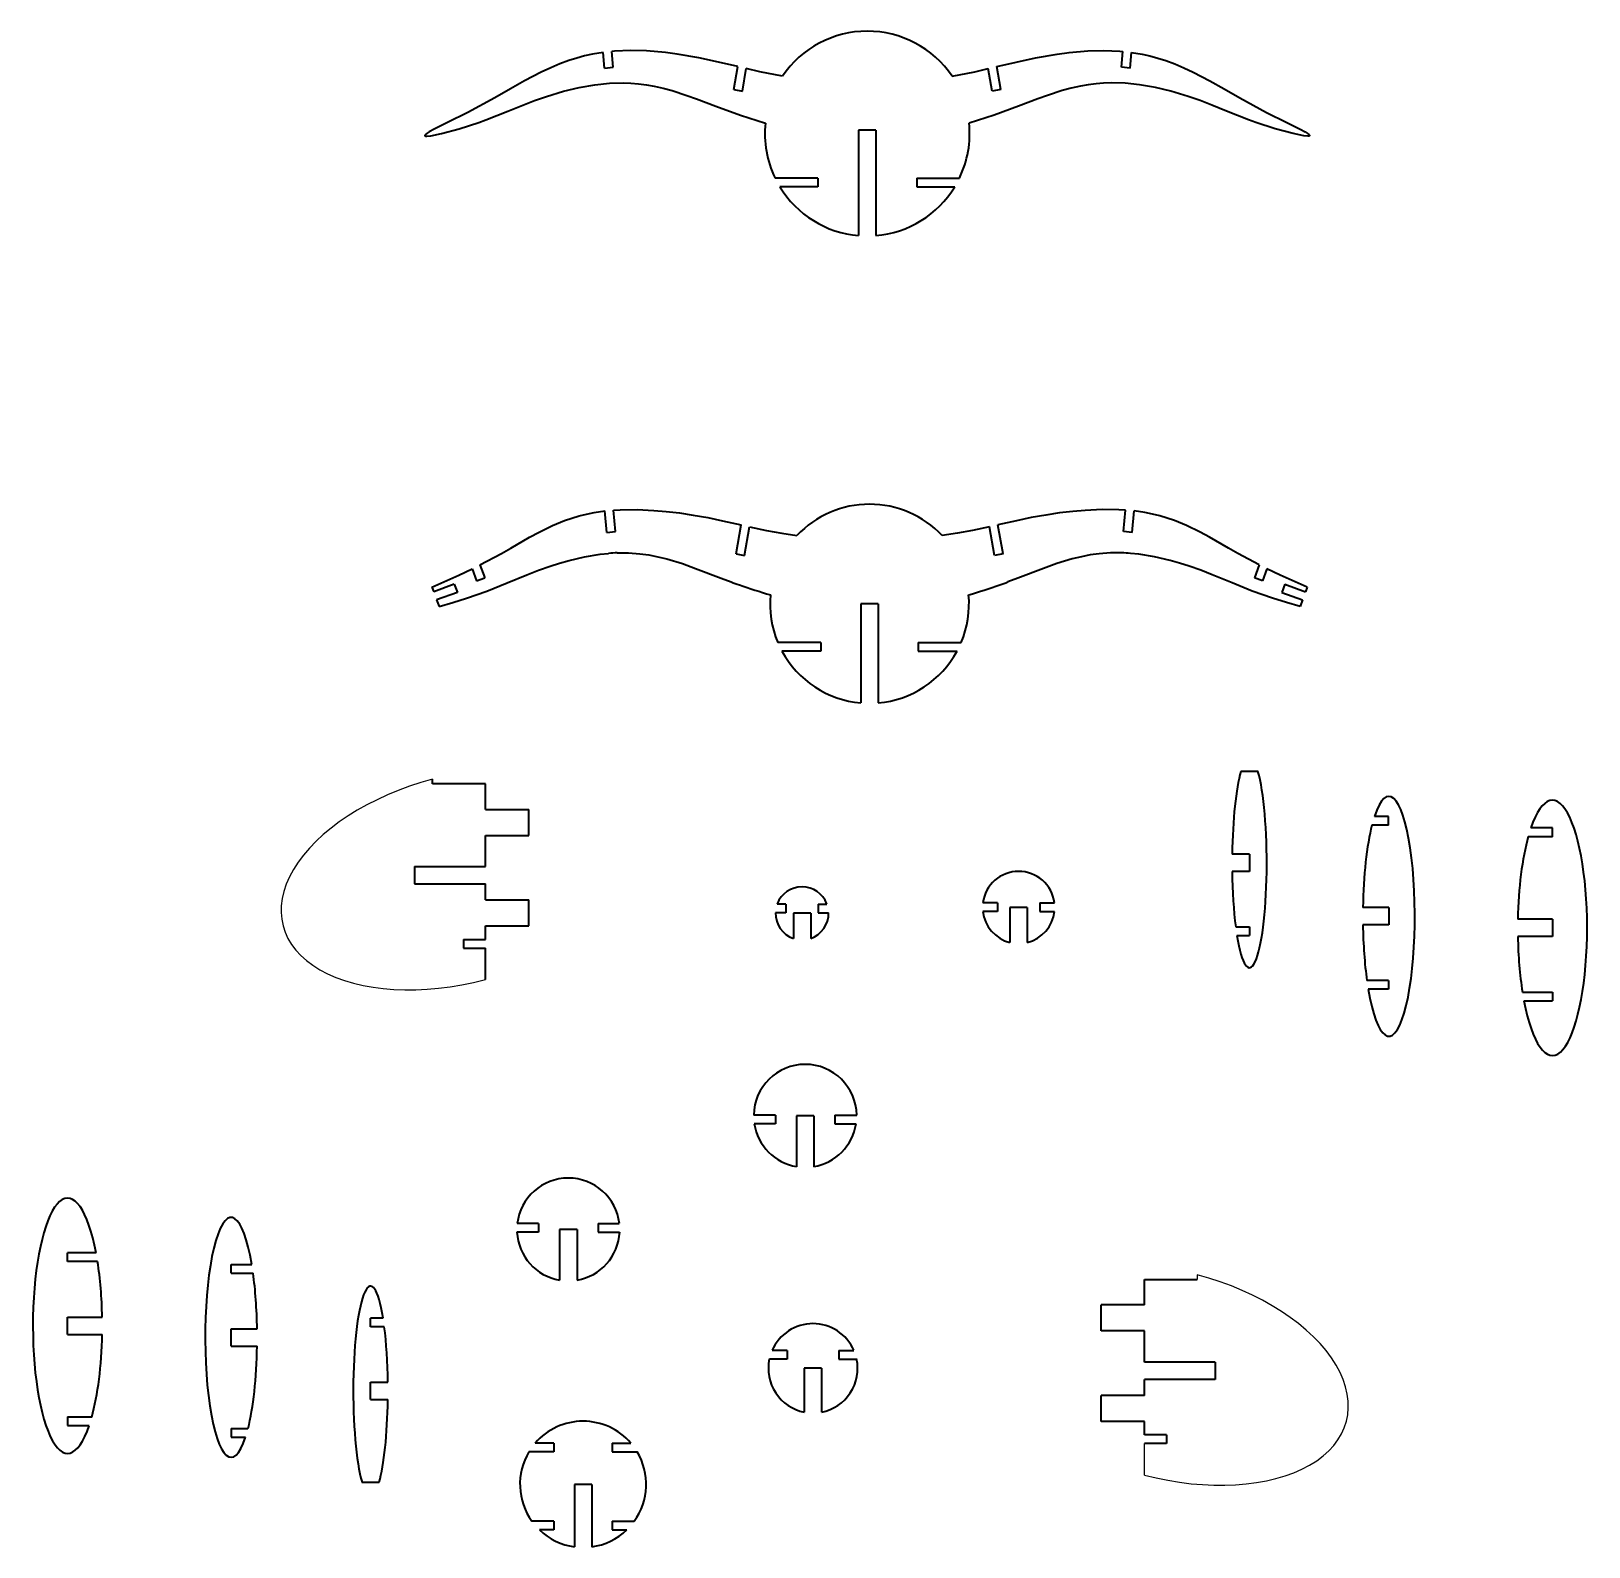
# Model space of a CAD drawing. Header units: millimetres. Extents: x 2146 to 4675, y 1733 to 3657.
# Drawn here: x 4297.7 to 4477.4, y 3474 to 3648.8 of the extents above; entities that cross this region are included whole.
import ezdxf

# ---------------------------------------------------------------- set-up
doc = ezdxf.new("R2010")
doc.units = ezdxf.units.MM

# ---------------------------------------------------------------- blocks, each defined once
blk = doc.blocks.new('PART_001')
at = {"color": 7, "lineweight": 35, "ltscale": 0.061905}
for p, q in [((2167.91, 1799.71), (2167.7, 1802.18)), ((2226.53, 1799.71), (2226.75, 1802.18))]:
    blk.add_line(p, q, dxfattribs=at)
at = {"color": 7, "lineweight": 35, "ltscale": 0.061863}
for p, q in [((2166.92, 1799.62), (2166.7, 1802.09)), ((2227.53, 1799.62), (2227.75, 1802.09))]:
    blk.add_line(p, q, dxfattribs=at)
at = {"color": 7, "lineweight": 35, "ltscale": 0.084981}
for p, q in [((2181.82, 1797.14), (2182.41, 1800.49)), ((2212.62, 1797.14), (2212.03, 1800.49))]:
    blk.add_line(p, q, dxfattribs=at)
at = {"color": 7, "lineweight": 35, "ltscale": 0.025001}
for p, q in [((2166.92, 1799.62), (2167.91, 1799.71)), ((2227.53, 1799.62), (2226.53, 1799.71))]:
    blk.add_line(p, q, dxfattribs=at)
at = {"color": 7, "lineweight": 35, "ltscale": 0.0838}
for p, q in [((2182.81, 1796.97), (2183.39, 1800.27)), ((2211.64, 1796.97), (2211.05, 1800.27))]:
    blk.add_line(p, q, dxfattribs=at)
at = {"color": 7, "lineweight": 35, "ltscale": 0.025}
for p, q in [((2181.82, 1797.14), (2182.81, 1796.97)), ((2212.62, 1797.14), (2211.64, 1796.97)), ((2149.33, 1793.64), (2149.68, 1792.7)), ((2151.89, 1794.04), (2152.83, 1794.38)), ((2242.56, 1794.04), (2241.62, 1794.38)), ((2245.11, 1793.64), (2244.77, 1792.7)), ((2191.61, 1786.93), (2191.61, 1785.93)), ((2202.84, 1786.93), (2202.84, 1785.93))]:
    blk.add_line(p, q, dxfattribs=at)
at = {"color": 7, "lineweight": 35, "ltscale": 0.036558}
for p, q in [((2151.39, 1795.41), (2151.89, 1794.04)), ((2243.06, 1795.41), (2242.56, 1794.04))]:
    blk.add_line(p, q, dxfattribs=at)
at = {"color": 7, "lineweight": 35, "ltscale": 0.039317}
for p, q in [((2152.29, 1795.86), (2152.83, 1794.38)), ((2242.15, 1795.86), (2241.62, 1794.38))]:
    blk.add_line(p, q, dxfattribs=at)
at = {"color": 7, "lineweight": 35, "ltscale": 0.014669}
for p, q in [((2146.75, 1793.32), (2146.95, 1792.77)), ((2247.7, 1793.32), (2247.5, 1792.77))]:
    blk.add_line(p, q, dxfattribs=at)
at = {"color": 7, "lineweight": 35, "ltscale": 0.063442}
for p, q in [((2149.33, 1793.64), (2146.95, 1792.77)), ((2245.11, 1793.64), (2247.5, 1792.77)), ((2149.68, 1792.7), (2147.29, 1791.83)), ((2244.77, 1792.7), (2247.15, 1791.83))]:
    blk.add_line(p, q, dxfattribs=at)
at = {"color": 7, "lineweight": 35, "ltscale": 0.020178}
for p, q in [((2147.29, 1791.83), (2147.57, 1791.07)), ((2247.15, 1791.83), (2246.88, 1791.07))]:
    blk.add_line(p, q, dxfattribs=at)
at = {"color": 7, "lineweight": 35, "ltscale": 0.285991}
for p, q in [((2196.22, 1791.39), (2196.22, 1779.95)), ((2198.22, 1791.39), (2198.22, 1779.95))]:
    blk.add_line(p, q, dxfattribs=at)
at = {"color": 7, "lineweight": 35, "ltscale": 0.05}
blk.add_line((2198.22, 1791.39), (2196.22, 1791.39), dxfattribs=at)
at = {"color": 7, "lineweight": 35, "ltscale": 0.124193}
for p, q in [((2191.61, 1786.93), (2186.64, 1786.93)), ((2202.84, 1786.93), (2207.81, 1786.93))]:
    blk.add_line(p, q, dxfattribs=at)
at = {"color": 7, "lineweight": 35, "ltscale": 0.11221}
for p, q in [((2191.61, 1785.93), (2187.12, 1785.93)), ((2202.84, 1785.93), (2207.33, 1785.93))]:
    blk.add_line(p, q, dxfattribs=at)
at = {"color": 7, "lineweight": 35}
for points in [[(2167.7, 1802.18), (2168.45, 1802.22), (2170.41, 1802.25), (2172.36, 1802.16), (2173.77, 1802.04), (2175.32, 1801.86), (2176.87, 1801.62), (2178.57, 1801.32), (2180.25, 1800.97), (2182.41, 1800.49)], [(2226.75, 1802.18), (2225.99, 1802.22), (2224.04, 1802.25), (2222.08, 1802.16), (2220.67, 1802.04), (2219.12, 1801.86), (2217.57, 1801.62), (2215.88, 1801.32), (2214.19, 1800.97), (2212.03, 1800.49)], [(2152.29, 1795.86), (2154.76, 1797.18), (2155.84, 1797.8), (2158, 1799.05), (2159.1, 1799.64), (2160.67, 1800.41), (2162.03, 1800.98), (2162.87, 1801.27), (2163.73, 1801.53), (2164.59, 1801.74), (2165.46, 1801.92), (2166.7, 1802.09)], [(2242.15, 1795.86), (2239.69, 1797.18), (2238.61, 1797.8), (2236.44, 1799.05), (2235.34, 1799.64), (2233.77, 1800.41), (2232.41, 1800.98), (2231.57, 1801.27), (2230.72, 1801.53), (2229.86, 1801.74), (2228.99, 1801.92), (2227.75, 1802.09)], [(2183.39, 1800.27), (2185.34, 1799.85), (2187.1, 1799.52), (2188.85, 1799.25)], [(2211.05, 1800.27), (2209.11, 1799.85), (2207.35, 1799.52), (2205.59, 1799.25)], [(2147.57, 1791.07), (2149.15, 1791.53), (2150.72, 1792.03), (2153.08, 1792.86), (2155.41, 1793.79), (2157.7, 1794.73), (2159.03, 1795.25), (2160.37, 1795.73), (2161.46, 1796.08), (2162.56, 1796.39), (2164.34, 1796.81), (2166.14, 1797.1), (2167.13, 1797.2)], [(2168.13, 1797.25), (2169.43, 1797.25), (2170.74, 1797.16), (2171.77, 1797.02), (2172.79, 1796.82), (2173.83, 1796.57), (2175.63, 1796.02), (2177.14, 1795.47), (2180.1, 1794.33), (2181.25, 1793.9)], [(2226.32, 1797.25), (2225.01, 1797.25), (2223.71, 1797.16), (2222.68, 1797.02), (2221.66, 1796.82), (2220.61, 1796.57), (2218.81, 1796.02), (2217.3, 1795.47), (2214.34, 1794.33), (2213.19, 1793.9)], [(2246.88, 1791.07), (2245.3, 1791.53), (2243.72, 1792.03), (2241.36, 1792.86), (2239.04, 1793.79), (2236.75, 1794.73), (2235.42, 1795.25), (2234.08, 1795.73), (2232.99, 1796.08), (2231.88, 1796.39), (2230.11, 1796.81), (2228.3, 1797.1), (2227.32, 1797.2)], [(2146.75, 1793.32), (2149.85, 1794.69), (2151.39, 1795.41)], [(2247.7, 1793.32), (2244.59, 1794.69), (2243.06, 1795.41)]]:
    blk.add_lwpolyline(points, dxfattribs=at)
for centre, radius, start, end in [((2197.22, 1791.39), 11.48, 43.2071, 136.793), ((2168.83, 1775.81), 21.46, 91.8838, 94.5552), ((2225.61, 1775.81), 21.46, 85.4448, 88.1162), ((2206.75, 1864.19), 74.77, 250.0589, 250.8359), ((2204.54, 1857.65), 67.87, 250.7907, 253.9602), ((2189.91, 1857.65), 67.87, 286.0398, 289.2093), ((2187.69, 1864.19), 74.77, 289.1641, 289.9411), ((2197.22, 1791.39), 11.48, 174.7923, 202.8423), ((2197.22, 1791.39), 11.48, 337.1577, 5.2076), ((2197.22, 1791.39), 11.48, 208.3776, 265.0042), ((2197.22, 1791.39), 11.48, 274.9958, 331.6224)]:
    blk.add_arc(centre, radius, start, end, dxfattribs=at)
blk = doc.blocks.new('PART_002')
at = {"color": 7, "lineweight": 35, "ltscale": 0.045282}
for p, q in [((2166.78, 1826.06), (2166.62, 1827.86)), ((2227.4, 1826.06), (2227.55, 1827.86))]:
    blk.add_line(p, q, dxfattribs=at)
at = {"color": 7, "lineweight": 35, "ltscale": 0.045934}
for p, q in [((2167.78, 1826.15), (2167.62, 1827.98)), ((2226.4, 1826.15), (2226.56, 1827.98))]:
    blk.add_line(p, q, dxfattribs=at)
at = {"color": 7, "lineweight": 35, "ltscale": 0.025001}
for p, q in [((2166.78, 1826.06), (2167.78, 1826.15)), ((2227.4, 1826.06), (2226.4, 1826.15))]:
    blk.add_line(p, q, dxfattribs=at)
at = {"color": 7, "lineweight": 35, "ltscale": 0.066994}
for p, q in [((2181.69, 1823.58), (2182.15, 1826.22)), ((2212.49, 1823.58), (2212.03, 1826.22))]:
    blk.add_line(p, q, dxfattribs=at)
at = {"color": 7, "lineweight": 35, "ltscale": 0.065546}
for p, q in [((2182.68, 1823.4), (2183.13, 1825.99)), ((2211.5, 1823.4), (2211.05, 1825.99))]:
    blk.add_line(p, q, dxfattribs=at)
at = {"color": 7, "lineweight": 35, "ltscale": 0.025}
for p, q in [((2181.69, 1823.58), (2182.68, 1823.4)), ((2212.49, 1823.58), (2211.5, 1823.4)), ((2191.37, 1813.36), (2191.37, 1812.36)), ((2202.81, 1813.36), (2202.81, 1812.36))]:
    blk.add_line(p, q, dxfattribs=at)
at = {"color": 7, "lineweight": 35, "ltscale": 0.303885}
for p, q in [((2196.09, 1818.89), (2196.09, 1806.74)), ((2198.09, 1818.89), (2198.09, 1806.74))]:
    blk.add_line(p, q, dxfattribs=at)
at = {"color": 7, "lineweight": 35, "ltscale": 0.05}
blk.add_line((2198.09, 1818.89), (2196.09, 1818.89), dxfattribs=at)
at = {"color": 7, "lineweight": 35, "ltscale": 0.12276}
for p, q in [((2191.37, 1813.36), (2186.46, 1813.36)), ((2202.81, 1813.36), (2207.72, 1813.36))]:
    blk.add_line(p, q, dxfattribs=at)
at = {"color": 7, "lineweight": 35, "ltscale": 0.109154}
for p, q in [((2191.37, 1812.36), (2187, 1812.36)), ((2202.81, 1812.36), (2207.18, 1812.36))]:
    blk.add_line(p, q, dxfattribs=at)
at = {"color": 7, "lineweight": 35}
for points in [[(2166.62, 1827.86), (2165.4, 1827.66), (2164.49, 1827.46), (2163.58, 1827.21), (2162.67, 1826.92), (2161.62, 1826.53), (2160.59, 1826.1), (2159.48, 1825.58), (2157.56, 1824.57), (2155.93, 1823.65), (2154.12, 1822.62), (2151.02, 1820.94), (2148.68, 1819.77), (2147.15, 1819), (2146.57, 1818.69), (2146.34, 1818.54), (2146.15, 1818.39), (2146.09, 1818.33), (2146.07, 1818.29), (2146.06, 1818.28), (2146.07, 1818.25), (2146.08, 1818.24), (2146.14, 1818.21), (2146.29, 1818.2), (2146.75, 1818.25), (2147.98, 1818.5), (2150.03, 1819.05), (2152.27, 1819.78), (2153.11, 1820.09), (2155.63, 1821.09), (2157.35, 1821.78), (2158.71, 1822.3), (2160.08, 1822.78), (2162.06, 1823.38), (2163.85, 1823.82), (2165.68, 1824.14), (2167.35, 1824.31), (2168.95, 1824.35), (2169.82, 1824.33), (2170.7, 1824.25), (2171.61, 1824.14), (2172.51, 1823.98), (2173.56, 1823.74), (2174.59, 1823.45), (2176.29, 1822.9), (2177.4, 1822.5), (2179.62, 1821.65), (2182.45, 1820.63), (2185.34, 1819.72)], [(2182.15, 1826.22), (2179.92, 1826.74), (2177.67, 1827.23), (2175.18, 1827.67), (2173.81, 1827.85), (2171.64, 1828.04), (2169.8, 1828.08), (2167.95, 1828), (2167.62, 1827.98)], [(2227.55, 1827.86), (2228.78, 1827.66), (2229.68, 1827.46), (2230.6, 1827.21), (2231.51, 1826.92), (2232.55, 1826.53), (2233.59, 1826.1), (2234.7, 1825.58), (2236.61, 1824.57), (2238.25, 1823.65), (2240.06, 1822.62), (2243.15, 1820.94), (2245.5, 1819.77), (2247.03, 1819), (2247.6, 1818.69), (2247.83, 1818.54), (2248.03, 1818.39), (2248.09, 1818.33), (2248.11, 1818.29), (2248.11, 1818.28), (2248.11, 1818.25), (2248.09, 1818.24), (2248.03, 1818.21), (2247.89, 1818.2), (2247.43, 1818.25), (2246.2, 1818.5), (2244.15, 1819.05), (2241.91, 1819.78), (2241.07, 1820.09), (2238.54, 1821.09), (2236.82, 1821.78), (2235.47, 1822.3), (2234.1, 1822.78), (2232.12, 1823.38), (2230.33, 1823.82), (2228.49, 1824.14), (2226.83, 1824.31), (2225.23, 1824.35), (2224.35, 1824.33), (2223.48, 1824.25), (2222.57, 1824.14), (2221.67, 1823.98), (2220.62, 1823.74), (2219.58, 1823.45), (2217.89, 1822.9), (2216.78, 1822.5), (2214.55, 1821.65), (2211.72, 1820.63), (2208.83, 1819.72)], [(2212.03, 1826.22), (2214.26, 1826.74), (2216.51, 1827.23), (2219, 1827.67), (2220.37, 1827.85), (2222.54, 1828.04), (2224.38, 1828.08), (2226.22, 1828), (2226.56, 1827.98)], [(2187.31, 1825.12), (2184.7, 1825.63), (2183.13, 1825.99)], [(2206.87, 1825.12), (2209.48, 1825.63), (2211.05, 1825.99)]]:
    blk.add_lwpolyline(points, dxfattribs=at)
for start, end in [(34.0617, 145.9383), (174.0865, 205.7955), (334.2045, 5.9134), (211.3218, 265.1422), (274.8579, 328.6782)]:
    blk.add_arc((2197.09, 1818.5), 11.81, start, end, dxfattribs=at)
blk = doc.blocks.new('PART_003')
at = {"color": 7, "lineweight": 35, "ltscale": 0.013515}
blk.add_line((2173.61, 1786.81), (2173.61, 1787.35), dxfattribs=at)
at = {"color": 7, "lineweight": 35, "ltscale": 0.152557}
blk.add_line((2179.71, 1786.81), (2173.61, 1786.81), dxfattribs=at)
at = {"color": 7, "lineweight": 35, "ltscale": 0.073434}
blk.add_line((2179.71, 1783.87), (2179.71, 1786.81), dxfattribs=at)
at = {"color": 7, "lineweight": 35, "ltscale": 0.125}
for p, q in [((2179.71, 1783.87), (2184.71, 1783.87)), ((2179.71, 1780.87), (2184.71, 1780.87)), ((2179.71, 1773.43), (2184.71, 1773.43)), ((2179.71, 1770.43), (2184.71, 1770.43))]:
    blk.add_line(p, q, dxfattribs=at)
at = {"color": 7, "lineweight": 35, "ltscale": 0.075}
for p, q in [((2184.71, 1780.87), (2184.71, 1783.87)), ((2184.71, 1770.43), (2184.71, 1773.43))]:
    blk.add_line(p, q, dxfattribs=at)
at = {"color": 7, "lineweight": 35, "ltscale": 0.089638}
blk.add_line((2179.71, 1777.28), (2179.71, 1780.87), dxfattribs=at)
at = {"color": 7, "lineweight": 35, "ltscale": 0.05}
blk.add_line((2171.53, 1777.28), (2171.53, 1775.28), dxfattribs=at)
at = {"color": 7, "lineweight": 35, "ltscale": 0.20439}
for p, q in [((2171.53, 1777.28), (2179.71, 1777.28)), ((2171.53, 1775.28), (2179.71, 1775.28))]:
    blk.add_line(p, q, dxfattribs=at)
at = {"color": 7, "lineweight": 35, "ltscale": 0.046454}
blk.add_line((2179.71, 1773.43), (2179.71, 1775.28), dxfattribs=at)
at = {"color": 7, "lineweight": 35, "ltscale": 0.038499}
blk.add_line((2179.71, 1768.89), (2179.71, 1770.43), dxfattribs=at)
at = {"color": 7, "lineweight": 35, "ltscale": 0.025}
blk.add_line((2177.17, 1768.89), (2177.17, 1767.89), dxfattribs=at)
at = {"color": 7, "lineweight": 35, "ltscale": 0.063442}
for p, q in [((2177.17, 1768.89), (2179.71, 1768.89)), ((2177.17, 1767.89), (2179.71, 1767.89))]:
    blk.add_line(p, q, dxfattribs=at)
at = {"color": 7, "lineweight": 35, "ltscale": 0.090785}
blk.add_line((2179.71, 1764.25), (2179.71, 1767.89), dxfattribs=at)
blk.add_ellipse((2176.66, 1775.8), major_axis=(-20.29, -5.36), ratio=0.569122, start_param=4.712389, end_param=7.853982)
blk = doc.blocks.new('PART_004')
at = {"color": 7, "lineweight": 35, "ltscale": 0.152557}
blk.add_line((2208.44, 1758.23), (2214.54, 1758.23), dxfattribs=at)
at = {"color": 7, "lineweight": 35, "ltscale": 0.073434}
blk.add_line((2208.44, 1755.3), (2208.44, 1758.23), dxfattribs=at)
for p, q in [((2214.54, 1758.77), (2214.54, 1758.23)), ((2208.44, 1735.68), (2208.44, 1739.31))]:
    blk.add_line(p, q)
at = {"color": 7, "lineweight": 35, "ltscale": 0.075}
for p, q in [((2203.44, 1752.3), (2203.44, 1755.3)), ((2203.44, 1741.85), (2203.44, 1744.85))]:
    blk.add_line(p, q, dxfattribs=at)
at = {"color": 7, "lineweight": 35, "ltscale": 0.125}
for p, q in [((2208.44, 1755.3), (2203.44, 1755.3)), ((2208.44, 1752.3), (2203.44, 1752.3)), ((2208.44, 1744.85), (2203.44, 1744.85)), ((2208.44, 1741.85), (2203.44, 1741.85))]:
    blk.add_line(p, q, dxfattribs=at)
at = {"color": 7, "lineweight": 35, "ltscale": 0.089638}
blk.add_line((2208.44, 1748.71), (2208.44, 1752.3), dxfattribs=at)
at = {"color": 7, "lineweight": 35, "ltscale": 0.20439}
for p, q in [((2216.61, 1748.71), (2208.44, 1748.71)), ((2216.61, 1746.71), (2208.44, 1746.71))]:
    blk.add_line(p, q, dxfattribs=at)
at = {"color": 7, "lineweight": 35, "ltscale": 0.05}
blk.add_line((2216.61, 1748.71), (2216.61, 1746.71), dxfattribs=at)
at = {"color": 7, "lineweight": 35, "ltscale": 0.046454}
blk.add_line((2208.44, 1744.85), (2208.44, 1746.71), dxfattribs=at)
at = {"color": 7, "lineweight": 35, "ltscale": 0.038499}
blk.add_line((2208.44, 1740.31), (2208.44, 1741.85), dxfattribs=at)
at = {"color": 7, "lineweight": 35, "ltscale": 0.063442}
for p, q in [((2210.98, 1740.31), (2208.44, 1740.31)), ((2210.98, 1739.31), (2208.44, 1739.31))]:
    blk.add_line(p, q, dxfattribs=at)
at = {"color": 7, "lineweight": 35, "ltscale": 0.025}
blk.add_line((2210.98, 1740.31), (2210.98, 1739.31), dxfattribs=at)
blk.add_ellipse((2211.49, 1747.23), major_axis=(20.25, -5.35), ratio=0.570258, start_param=4.712389, end_param=7.853982)
blk = doc.blocks.new('PART_010')
at = {"color": 7, "lineweight": 35, "ltscale": 0.062209}
blk.add_line((2236.6, 1784.23), (2234.12, 1784.23), dxfattribs=at)
at = {"color": 7, "lineweight": 35, "ltscale": 0.025}
for p, q in [((2236.6, 1783.23), (2236.6, 1784.23)), ((2236.6, 1765.31), (2236.6, 1764.31))]:
    blk.add_line(p, q, dxfattribs=at)
at = {"color": 7, "lineweight": 35, "ltscale": 0.069912}
blk.add_line((2236.6, 1783.23), (2233.81, 1783.23), dxfattribs=at)
at = {"color": 7, "lineweight": 35, "ltscale": 0.099769}
for p, q in [((2236.6, 1773.71), (2232.61, 1773.71)), ((2236.6, 1771.71), (2232.61, 1771.71))]:
    blk.add_line(p, q, dxfattribs=at)
at = {"color": 7, "lineweight": 35, "ltscale": 0.05}
blk.add_line((2236.6, 1773.71), (2236.6, 1771.71), dxfattribs=at)
at = {"color": 7, "lineweight": 35, "ltscale": 0.086447}
blk.add_line((2233.15, 1765.31), (2236.6, 1765.31), dxfattribs=at)
at = {"color": 7, "lineweight": 35, "ltscale": 0.082121}
blk.add_line((2233.32, 1764.31), (2236.6, 1764.31), dxfattribs=at)
at = {"color": 7, "lineweight": 35}
for start_param, end_param in [(5.319661, 10.096182), (3.915762, 4.644389), (4.780389, 5.239088)]:
    blk.add_ellipse((2236.6, 1772.71), major_axis=(0, -14.72), ratio=0.271789, start_param=start_param, end_param=end_param, dxfattribs=at)
blk = doc.blocks.new('PART_011')
at = {"color": 7, "lineweight": 35, "ltscale": 0.025}
for p, q in [((2150.97, 1757.17), (2150.97, 1758.17)), ((2150.97, 1739.25), (2150.97, 1738.25))]:
    blk.add_line(p, q, dxfattribs=at)
at = {"color": 7, "lineweight": 35, "ltscale": 0.082121}
blk.add_line((2154.25, 1758.17), (2150.97, 1758.17), dxfattribs=at)
at = {"color": 7, "lineweight": 35, "ltscale": 0.086447}
blk.add_line((2154.43, 1757.17), (2150.97, 1757.17), dxfattribs=at)
at = {"color": 7, "lineweight": 35, "ltscale": 0.05}
blk.add_line((2150.97, 1748.77), (2150.97, 1750.77), dxfattribs=at)
at = {"color": 7, "lineweight": 35, "ltscale": 0.099769}
for p, q in [((2150.97, 1750.77), (2154.96, 1750.77)), ((2150.97, 1748.77), (2154.96, 1748.77))]:
    blk.add_line(p, q, dxfattribs=at)
at = {"color": 7, "lineweight": 35, "ltscale": 0.069912}
blk.add_line((2150.97, 1739.25), (2153.77, 1739.25), dxfattribs=at)
at = {"color": 7, "lineweight": 35, "ltscale": 0.062209}
blk.add_line((2150.97, 1738.25), (2153.46, 1738.25), dxfattribs=at)
at = {"color": 7, "lineweight": 35}
for start_param, end_param in [(5.319661, 10.096182), (4.780389, 5.239088), (3.915762, 4.644389)]:
    blk.add_ellipse((2150.97, 1749.77), major_axis=(0, 14.72), ratio=0.271789, start_param=start_param, end_param=end_param, dxfattribs=at)
blk = doc.blocks.new('PART_014')
at = {"color": 7, "lineweight": 35, "ltscale": 0.053918}
for p, q in [((2177.34, 1745.36), (2175.18, 1745.36)), ((2184.05, 1745.36), (2186.21, 1745.36))]:
    blk.add_line(p, q, dxfattribs=at)
at = {"color": 7, "lineweight": 35, "ltscale": 0.025}
for p, q in [((2177.34, 1745.36), (2177.34, 1744.36)), ((2184.05, 1745.36), (2184.05, 1744.36)), ((2177.34, 1736.36), (2177.34, 1735.36)), ((2184.05, 1736.36), (2184.05, 1735.36))]:
    blk.add_line(p, q, dxfattribs=at)
at = {"color": 7, "lineweight": 35, "ltscale": 0.071988}
for p, q in [((2177.34, 1744.36), (2174.46, 1744.36)), ((2184.05, 1744.36), (2186.93, 1744.36))]:
    blk.add_line(p, q, dxfattribs=at)
at = {"color": 7, "lineweight": 35, "ltscale": 0.180206}
for p, q in [((2179.7, 1740.61), (2179.7, 1733.4)), ((2181.7, 1740.61), (2181.7, 1733.4))]:
    blk.add_line(p, q, dxfattribs=at)
at = {"color": 7, "lineweight": 35, "ltscale": 0.05}
blk.add_line((2181.7, 1740.61), (2179.7, 1740.61), dxfattribs=at)
at = {"color": 7, "lineweight": 35, "ltscale": 0.063676}
for p, q in [((2177.34, 1736.36), (2174.79, 1736.36)), ((2184.05, 1736.36), (2186.6, 1736.36))]:
    blk.add_line(p, q, dxfattribs=at)
at = {"color": 7, "lineweight": 35, "ltscale": 0.041962}
for p, q in [((2177.34, 1735.36), (2175.66, 1735.36)), ((2184.05, 1735.36), (2185.73, 1735.36))]:
    blk.add_line(p, q, dxfattribs=at)
at = {"color": 7, "lineweight": 35}
for start, end in [(40.7221, 139.2779), (149.0041, 215.7559), (324.2441, 30.9959), (226.1989, 262.1018), (277.8982, 313.8011)]:
    blk.add_arc((2180.7, 1740.61), 7.28, start, end, dxfattribs=at)
blk = doc.blocks.new('PART_015')
at = {"color": 7, "lineweight": 35, "ltscale": 0.041078}
blk.add_line((2227.15, 1784.9), (2225.51, 1784.9), dxfattribs=at)
at = {"color": 7, "lineweight": 35, "ltscale": 0.025}
for p, q in [((2227.15, 1783.9), (2227.15, 1784.9)), ((2227.15, 1765.98), (2227.15, 1764.98))]:
    blk.add_line(p, q, dxfattribs=at)
at = {"color": 7, "lineweight": 35, "ltscale": 0.048261}
blk.add_line((2227.15, 1783.9), (2225.22, 1783.9), dxfattribs=at)
at = {"color": 7, "lineweight": 35, "ltscale": 0.074804}
for p, q in [((2227.17, 1774.38), (2224.18, 1774.38)), ((2227.17, 1772.38), (2224.18, 1772.38))]:
    blk.add_line(p, q, dxfattribs=at)
at = {"color": 7, "lineweight": 35, "ltscale": 0.05}
blk.add_line((2227.17, 1774.38), (2227.17, 1772.38), dxfattribs=at)
at = {"color": 7, "lineweight": 35, "ltscale": 0.062947}
blk.add_line((2227.15, 1765.98), (2224.63, 1765.98), dxfattribs=at)
at = {"color": 7, "lineweight": 35, "ltscale": 0.059172}
blk.add_line((2227.15, 1764.98), (2224.79, 1764.98), dxfattribs=at)
at = {"color": 7, "lineweight": 35}
for start_param, end_param in [(5.364722, 10.01123), (3.848112, 4.640043), (4.784735, 5.276611)]:
    blk.add_ellipse((2227.17, 1773.38), major_axis=(0, -13.83), ratio=0.216849, start_param=start_param, end_param=end_param, dxfattribs=at)
blk = doc.blocks.new('PART_016')
at = {"color": 7, "lineweight": 35, "ltscale": 0.059172}
blk.add_line((2160.42, 1757.5), (2162.79, 1757.5), dxfattribs=at)
at = {"color": 7, "lineweight": 35, "ltscale": 0.025}
for p, q in [((2160.42, 1756.5), (2160.42, 1757.5)), ((2160.42, 1738.58), (2160.42, 1737.58))]:
    blk.add_line(p, q, dxfattribs=at)
at = {"color": 7, "lineweight": 35, "ltscale": 0.062947}
blk.add_line((2160.42, 1756.5), (2162.94, 1756.5), dxfattribs=at)
at = {"color": 7, "lineweight": 35, "ltscale": 0.074804}
for p, q in [((2160.41, 1750.1), (2163.4, 1750.1)), ((2160.41, 1748.1), (2163.4, 1748.1))]:
    blk.add_line(p, q, dxfattribs=at)
at = {"color": 7, "lineweight": 35, "ltscale": 0.05}
blk.add_line((2160.41, 1748.1), (2160.41, 1750.1), dxfattribs=at)
at = {"color": 7, "lineweight": 35, "ltscale": 0.048261}
blk.add_line((2160.42, 1738.58), (2162.35, 1738.58), dxfattribs=at)
at = {"color": 7, "lineweight": 35, "ltscale": 0.041078}
blk.add_line((2160.42, 1737.58), (2162.07, 1737.58), dxfattribs=at)
at = {"color": 7, "lineweight": 35}
for start_param, end_param in [(5.364722, 10.01123), (4.784735, 5.276611), (3.848112, 4.640043)]:
    blk.add_ellipse((2160.41, 1749.1), major_axis=(0, 13.83), ratio=0.216849, start_param=start_param, end_param=end_param, dxfattribs=at)
blk = doc.blocks.new('PART_017')
at = {"color": 7, "lineweight": 35, "ltscale": 0.062859}
for p, q in [((2190.08, 1761.94), (2187.57, 1761.94)), ((2196.94, 1761.94), (2199.45, 1761.94))]:
    blk.add_line(p, q, dxfattribs=at)
at = {"color": 7, "lineweight": 35, "ltscale": 0.06111}
for p, q in [((2190.08, 1760.94), (2187.64, 1760.94)), ((2196.94, 1760.94), (2199.38, 1760.94))]:
    blk.add_line(p, q, dxfattribs=at)
at = {"color": 7, "lineweight": 35, "ltscale": 0.025}
for p, q in [((2190.08, 1761.94), (2190.08, 1760.94)), ((2196.94, 1761.94), (2196.94, 1760.94))]:
    blk.add_line(p, q, dxfattribs=at)
at = {"color": 7, "lineweight": 35, "ltscale": 0.146494}
for p, q in [((2192.51, 1761.85), (2192.51, 1755.99)), ((2194.51, 1761.85), (2194.51, 1755.99))]:
    blk.add_line(p, q, dxfattribs=at)
at = {"color": 7, "lineweight": 35, "ltscale": 0.05}
blk.add_line((2194.51, 1761.85), (2192.51, 1761.85), dxfattribs=at)
at = {"color": 7, "lineweight": 35}
for start, end in [(0.8377, 179.1623), (188.8358, 260.3155), (279.6845, 351.1642)]:
    blk.add_arc((2193.51, 1761.85), 5.94, start, end, dxfattribs=at)
blk = doc.blocks.new('PART_018')
at = {"color": 7, "lineweight": 35, "ltscale": 0.061176}
for p, q in [((2176.4, 1755.99), (2173.96, 1755.99)), ((2183.29, 1755.99), (2185.73, 1755.99))]:
    blk.add_line(p, q, dxfattribs=at)
at = {"color": 7, "lineweight": 35, "ltscale": 0.025}
for p, q in [((2176.4, 1755.99), (2176.4, 1754.99)), ((2183.29, 1755.99), (2183.29, 1754.99))]:
    blk.add_line(p, q, dxfattribs=at)
at = {"color": 7, "lineweight": 35, "ltscale": 0.061983}
for p, q in [((2176.4, 1754.99), (2173.92, 1754.99)), ((2183.29, 1754.99), (2185.77, 1754.99))]:
    blk.add_line(p, q, dxfattribs=at)
at = {"color": 7, "lineweight": 35, "ltscale": 0.146106}
for p, q in [((2178.85, 1755.3), (2178.85, 1749.46)), ((2180.85, 1755.3), (2180.85, 1749.46))]:
    blk.add_line(p, q, dxfattribs=at)
at = {"color": 7, "lineweight": 35, "ltscale": 0.05}
blk.add_line((2180.85, 1755.3), (2178.85, 1755.3), dxfattribs=at)
at = {"color": 7, "lineweight": 35}
for start, end in [(6.6903, 173.3097), (182.9896, 260.2902), (279.7098, 357.0104)]:
    blk.add_arc((2179.85, 1755.3), 5.93, start, end, dxfattribs=at)
blk = doc.blocks.new('PART_024')
at = {"color": 7, "lineweight": 35, "ltscale": 0.051273}
for p, q in [((2190.98, 1748.36), (2188.93, 1748.36)), ((2196.95, 1748.36), (2199, 1748.36))]:
    blk.add_line(p, q, dxfattribs=at)
at = {"color": 7, "lineweight": 35, "ltscale": 0.043184}
for p, q in [((2190.98, 1749.36), (2189.25, 1749.36)), ((2196.95, 1749.36), (2198.67, 1749.36))]:
    blk.add_line(p, q, dxfattribs=at)
at = {"color": 7, "lineweight": 35, "ltscale": 0.025}
for p, q in [((2190.98, 1749.36), (2190.98, 1748.36)), ((2196.95, 1749.36), (2196.95, 1748.36))]:
    blk.add_line(p, q, dxfattribs=at)
at = {"color": 7, "lineweight": 35, "ltscale": 0.126244}
for p, q in [((2192.96, 1747.29), (2192.96, 1742.24)), ((2194.96, 1747.29), (2194.96, 1742.24))]:
    blk.add_line(p, q, dxfattribs=at)
at = {"color": 7, "lineweight": 35, "ltscale": 0.05}
blk.add_line((2194.96, 1747.29), (2192.96, 1747.29), dxfattribs=at)
at = {"color": 7, "lineweight": 35}
for start, end in [(23.7884, 156.2116), (167.9302, 258.7987), (281.2013, 12.0698)]:
    blk.add_arc((2193.96, 1747.29), 5.15, start, end, dxfattribs=at)
blk = doc.blocks.new('PART_025')
at = {"color": 7, "lineweight": 35, "ltscale": 0.049369}
blk.add_line((2220.12, 1787.39), (2218.14, 1787.39), dxfattribs=at)
at = {"color": 7, "lineweight": 35, "ltscale": 0.049829}
for p, q in [((2219.13, 1777.86), (2217.13, 1777.86)), ((2219.13, 1775.86), (2217.13, 1775.86))]:
    blk.add_line(p, q, dxfattribs=at)
at = {"color": 7, "lineweight": 35, "ltscale": 0.05}
blk.add_line((2219.13, 1777.86), (2219.13, 1775.86), dxfattribs=at)
at = {"color": 7, "lineweight": 35, "ltscale": 0.039566}
blk.add_line((2217.55, 1769.47), (2219.13, 1769.47), dxfattribs=at)
at = {"color": 7, "lineweight": 35, "ltscale": 0.035997}
blk.add_line((2217.69, 1768.47), (2219.13, 1768.47), dxfattribs=at)
at = {"color": 7, "lineweight": 35, "ltscale": 0.025}
blk.add_line((2219.13, 1769.47), (2219.13, 1768.47), dxfattribs=at)
at = {"color": 7, "lineweight": 35}
for start_param, end_param in [(3.657913, 4.629652), (5.479481, 8.908457), (4.795126, 5.37022)]:
    blk.add_ellipse((2219.13, 1776.86), major_axis=(0, -12.1), ratio=0.165286, start_param=start_param, end_param=end_param, dxfattribs=at)
blk = doc.blocks.new('PART_026')
at = {"color": 7, "lineweight": 35, "ltscale": 0.025}
blk.add_line((2168.45, 1753.01), (2168.45, 1754.01), dxfattribs=at)
at = {"color": 7, "lineweight": 35, "ltscale": 0.035997}
blk.add_line((2169.89, 1754.01), (2168.45, 1754.01), dxfattribs=at)
at = {"color": 7, "lineweight": 35, "ltscale": 0.039566}
blk.add_line((2170.03, 1753.01), (2168.45, 1753.01), dxfattribs=at)
at = {"color": 7, "lineweight": 35, "ltscale": 0.05}
blk.add_line((2168.45, 1744.62), (2168.45, 1746.62), dxfattribs=at)
at = {"color": 7, "lineweight": 35, "ltscale": 0.049829}
for p, q in [((2168.45, 1746.62), (2170.44, 1746.62)), ((2168.45, 1744.62), (2170.44, 1744.62))]:
    blk.add_line(p, q, dxfattribs=at)
at = {"color": 7, "lineweight": 35, "ltscale": 0.049369}
blk.add_line((2167.46, 1735.09), (2169.43, 1735.09), dxfattribs=at)
at = {"color": 7, "lineweight": 35}
for start_param, end_param in [(5.479481, 8.908457), (4.795126, 5.37022), (3.657913, 4.629652)]:
    blk.add_ellipse((2168.45, 1745.62), major_axis=(0, 12.1), ratio=0.165286, start_param=start_param, end_param=end_param, dxfattribs=at)
blk = doc.blocks.new('PART_033')
at = {"color": 7, "lineweight": 35, "ltscale": 0.042532}
for p, q in [((2203.39, 1773.4), (2201.69, 1773.4)), ((2208.25, 1773.4), (2209.95, 1773.4))]:
    blk.add_line(p, q, dxfattribs=at)
at = {"color": 7, "lineweight": 35, "ltscale": 0.042268}
for p, q in [((2203.39, 1774.4), (2201.7, 1774.4)), ((2208.25, 1774.4), (2209.94, 1774.4))]:
    blk.add_line(p, q, dxfattribs=at)
at = {"color": 7, "lineweight": 35, "ltscale": 0.025}
for p, q in [((2203.39, 1774.4), (2203.39, 1773.4)), ((2208.25, 1774.4), (2208.25, 1773.4))]:
    blk.add_line(p, q, dxfattribs=at)
at = {"color": 7, "lineweight": 35, "ltscale": 0.100865}
for p, q in [((2204.82, 1773.86), (2204.82, 1769.82)), ((2206.82, 1773.86), (2206.82, 1769.82))]:
    blk.add_line(p, q, dxfattribs=at)
at = {"color": 7, "lineweight": 35, "ltscale": 0.05}
blk.add_line((2206.82, 1773.86), (2204.82, 1773.86), dxfattribs=at)
at = {"color": 7, "lineweight": 35}
for start, end in [(7.5133, 172.4867), (186.3049, 256.0794), (283.9206, 353.6951)]:
    blk.add_arc((2205.82, 1773.86), 4.16, start, end, dxfattribs=at)
blk = doc.blocks.new('PART_036')
at = {"color": 7, "lineweight": 35, "ltscale": 0.029626}
for p, q in [((2191.46, 1773.57), (2190.28, 1773.57)), ((2195.2, 1773.57), (2196.39, 1773.57))]:
    blk.add_line(p, q, dxfattribs=at)
at = {"color": 7, "lineweight": 35, "ltscale": 0.024818}
for p, q in [((2191.46, 1774.57), (2190.47, 1774.57)), ((2195.2, 1774.57), (2196.2, 1774.57))]:
    blk.add_line(p, q, dxfattribs=at)
at = {"color": 7, "lineweight": 35, "ltscale": 0.025}
for p, q in [((2191.46, 1774.57), (2191.46, 1773.57)), ((2195.2, 1774.57), (2195.2, 1773.57))]:
    blk.add_line(p, q, dxfattribs=at)
at = {"color": 7, "lineweight": 35, "ltscale": 0.072221}
for p, q in [((2192.33, 1773.51), (2192.33, 1770.62)), ((2194.33, 1773.51), (2194.33, 1770.62))]:
    blk.add_line(p, q, dxfattribs=at)
at = {"color": 7, "lineweight": 35, "ltscale": 0.05}
blk.add_line((2194.33, 1773.51), (2192.33, 1773.51), dxfattribs=at)
at = {"color": 7, "lineweight": 35}
for start, end in [(20.4706, 159.5294), (178.7043, 250.9062), (289.0938, 1.2957)]:
    blk.add_arc((2193.33, 1773.51), 3.06, start, end, dxfattribs=at)

msp = doc.modelspace()

# ---------------------------------------------------------------- block references
at = {"layer": 'PARTS_BLOCKS'}
for name, p in [('PART_002', (2197.09, 1818.52)), ('PART_001', (2197.22, 1791.41)), ('PART_025', (2219.13, 1776.07)), ('PART_003', (2170.42, 1775.21)), ('PART_015', (2227.17, 1773.38)), ('PART_010', (2236.61, 1772.71)), ('PART_033', (2205.82, 1773.92)), ('PART_036', (2193.33, 1773.59)), ('PART_017', (2193.51, 1761.89)), ('PART_018', (2179.85, 1755.34)), ('PART_011', (2150.97, 1749.77)), ('PART_016', (2160.4, 1749.1)), ('PART_004', (2217.7, 1746.64)), ('PART_026', (2168.44, 1746.4)), ('PART_024', (2193.96, 1747.34)), ('PART_014', (2180.7, 1740.64))]:
    msp.add_blockref(name, p, dxfattribs=at)

doc.saveas('drawing.dxf')
